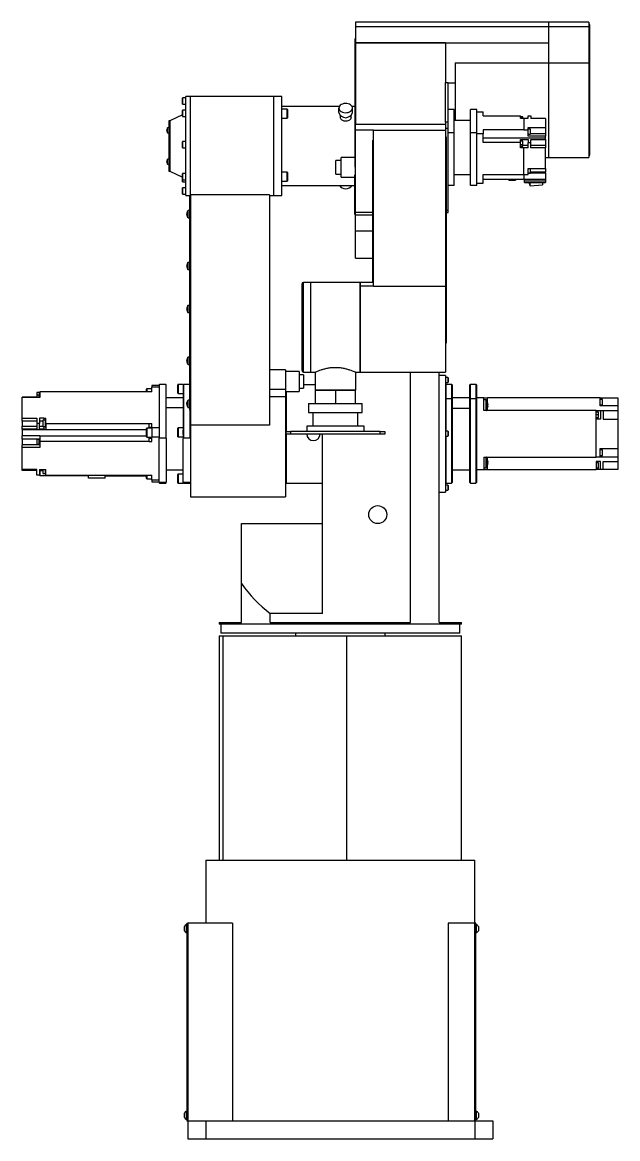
# Model space of a CAD drawing. Header units: millimetres. Extents: x 242 to 2881, y 167 to 2820.
# Drawn here: x 2218 to 2881, y 1577 to 2820 of the extents above; entities that cross this region are included whole.
import ezdxf

# ---------------------------------------------------------------- set-up
doc = ezdxf.new("R2010")
doc.units = ezdxf.units.MM

msp = doc.modelspace()

# ---------------------------------------------------------------- linework, layer by layer
at = {"color": 7, "linetype": 'Continuous', "lineweight": 25}
for p, q in [((2804.1, 2820.1), (2589.1, 2820.1)), ((2589.1, 2820.1), (2589.1, 2815.4)), ((2589.1, 2815.4), (2804.1, 2815.4)), ((2589.1, 2815.4), (2589.1, 2797.2)), ((2849.1, 2820.1), (2804.1, 2820.1)), ((2804.1, 2820.1), (2804.1, 2815.4)), ((2804.1, 2815.4), (2849.1, 2815.4)), ((2804.1, 2815.4), (2804.1, 2775)), ((2804.1, 2815.4), (2804.1, 2797.2)), ((2849.1, 2820.1), (2849.1, 2815.4)), ((2850.1, 2817.6), (2849.1, 2817.6)), ((2849.1, 2815.4), (2849.1, 2775)), ((2850.1, 2813.1), (2849.1, 2813.1)), ((2850.1, 2813.1), (2850.1, 2817.6)), ((2850.1, 2772.7), (2850.1, 2813.1)), ((2588.1, 2801.7), (2589.1, 2801.7)), ((2588.1, 2801.7), (2588.1, 2706.8)), ((2589.1, 2801.7), (2589.1, 2706.8)), ((2589.1, 2797.2), (2804.1, 2797.2)), ((2689.1, 2797.2), (2589.1, 2797.2)), ((2589.1, 2706.4), (2589.1, 2797.2)), ((2689.1, 2797.2), (2804.1, 2797.2)), ((2689.1, 2797.2), (2689.1, 2753.1)), ((2804.1, 2797.2), (2804.1, 2775)), ((2700.1, 2775), (2804.1, 2775)), ((2700.1, 2775), (2700.1, 2752.8)), ((2804.1, 2775), (2804.1, 2669.7)), ((2804.1, 2775), (2849.1, 2775)), ((2849.1, 2775), (2849.1, 2669.7)), ((2850.1, 2772.7), (2849.1, 2772.7)), ((2850.1, 2672.2), (2850.1, 2772.7)), ((2689.1, 2753.1), (2692.1, 2753.1)), ((2689.1, 2708.7), (2689.1, 2753.1)), ((2692.1, 2708.7), (2692.1, 2753.1)), ((2692.1, 2752.8), (2700.1, 2752.8)), ((2700.1, 2752.8), (2700.1, 2710.6)), ((2396.1, 2729.7), (2396.1, 2735.6)), ((2400.1, 2735.8), (2396.3, 2735.8)), ((2405.1, 2737.3), (2400.1, 2737.3)), ((2400.1, 2627.3), (2400.1, 2737.3)), ((2498.1, 2737.3), (2405.1, 2737.3)), ((2405.1, 2628.1), (2405.1, 2737.3)), ((2507.1, 2737.3), (2498.1, 2737.3)), ((2498.1, 2627.3), (2498.1, 2737.3)), ((2507.1, 2627.3), (2507.1, 2737.3)), ((2396.1, 2729), (2396.1, 2729.7)), ((2396.3, 2728.8), (2400.1, 2728.8)), ((2571, 2726.3), (2507.1, 2726.3)), ((2512.8, 2723.4), (2507.1, 2723.4)), ((2513.1, 2723.1), (2513.1, 2713.7)), ((2570.6, 2719.5), (2570.6, 2724.6)), ((2588.1, 2726.3), (2585.2, 2726.3)), ((2585.6, 2719.5), (2585.6, 2724.6)), ((2699.1, 2722.8), (2692.1, 2722.8)), ((2699.1, 2697), (2699.1, 2722.8)), ((2717.1, 2697), (2717.1, 2722.8)), ((2724.1, 2722.8), (2717.1, 2722.8)), ((2724.1, 2697), (2724.1, 2722.8)), ((2382.1, 2710.3), (2381.1, 2710.3)), ((2381.1, 2710.3), (2381.1, 2663.1)), ((2396.1, 2716.9), (2382.1, 2710.3)), ((2382.1, 2710.3), (2382.1, 2663.1)), ((2382.1, 2710.3), (2382.1, 2654.3)), ((2396.1, 2715.4), (2396.1, 2722)), ((2400.1, 2722.2), (2396.3, 2722.2)), ((2396.3, 2715.2), (2400.1, 2715.2)), ((2507.1, 2713.4), (2512.8, 2713.4)), ((2572.1, 2716.4), (2572.1, 2714.4)), ((2584.1, 2714.4), (2584.1, 2716.4)), ((2717.1, 2710.6), (2699.1, 2710.6)), ((2724.1, 2720.2), (2731.1, 2720.2)), ((2731.1, 2715.9), (2731.1, 2720.2)), ((2731.1, 2715.9), (2772.7, 2715.9)), ((2772.7, 2713.2), (2772.7, 2715.9)), ((2775.3, 2714.9), (2772.7, 2714.9)), ((2775.3, 2714.6), (2772.7, 2714.6)), ((2772.7, 2713.2), (2776.7, 2713.2)), ((2775.3, 2714.6), (2775.3, 2714.9)), ((2775.3, 2713.2), (2775.3, 2714.6)), ((2776.7, 2713.2), (2776.7, 2700.2)), ((2776.7, 2713.2), (2781.2, 2713.2)), ((2781.2, 2715.9), (2784.2, 2715.9)), ((2781.2, 2713.2), (2781.2, 2715.9)), ((2784.2, 2715.9), (2784.2, 2713.1)), ((2800.7, 2713.1), (2784.2, 2713.1)), ((2800.7, 2713.1), (2800.7, 2703)), ((2378.7, 2700.5), (2378.7, 2700.5)), ((2378.7, 2700.5), (2378.7, 2700.4)), ((2378.7, 2700.5), (2378.9, 2700.4)), ((2378.9, 2700.4), (2378.7, 2700.4)), ((2378.7, 2699.7), (2378.7, 2700)), ((2378.7, 2699.7), (2378.7, 2699.6)), ((2378.7, 2699.1), (2378.7, 2699.1)), ((2378.9, 2699.1), (2378.7, 2699.1)), ((2381.1, 2702.6), (2379.7, 2702.6)), ((2588.1, 2706.8), (2589.1, 2706.8)), ((2588.1, 2706.8), (2588.1, 2700.2)), ((2588.1, 2700.2), (2589.1, 2700.2)), ((2588.1, 2700.2), (2588.1, 2658.7)), ((2589.1, 2699.8), (2589.1, 2706.4)), ((2689.1, 2706.4), (2589.1, 2706.4)), ((2609.1, 2699.8), (2589.1, 2699.8)), ((2589.1, 2654.1), (2589.1, 2699.8)), ((2609.1, 2699.8), (2689.1, 2699.8)), ((2609.1, 2526.2), (2609.1, 2699.8)), ((2692.1, 2708.7), (2689.1, 2708.7)), ((2689.1, 2708.7), (2689.1, 2702.1)), ((2689.1, 2706.4), (2689.1, 2699.8)), ((2689.1, 2702.1), (2692.1, 2702.1)), ((2689.1, 2699.8), (2689.1, 2526.2)), ((2692.1, 2702.1), (2692.1, 2708.7)), ((2692.1, 2610.6), (2692.1, 2702.1)), ((2776.7, 2700.2), (2731.1, 2700.2)), ((2731.1, 2700.2), (2731.1, 2695.9)), ((2776.7, 2700.1), (2776.7, 2700.2)), ((2781.2, 2700.1), (2776.7, 2700.1)), ((2781.2, 2703), (2800.7, 2703)), ((2781.2, 2700.1), (2781.2, 2703)), ((2783.8, 2701), (2781.2, 2701)), ((2781.2, 2693.1), (2781.2, 2700.1)), ((2783.8, 2695.5), (2783.8, 2701)), ((2800.7, 2703), (2800.7, 2696.1)), ((2379.7, 2697), (2381.1, 2697)), ((2396.1, 2680.5), (2396.1, 2687.1)), ((2400.1, 2687.3), (2396.3, 2687.3)), ((2608.1, 2688.4), (2609.1, 2688.4)), ((2608.1, 2688.4), (2608.1, 2543.1)), ((2689.1, 2692.7), (2690.1, 2692.7)), ((2690.1, 2692.7), (2690.1, 2543.4)), ((2699.1, 2697), (2692.1, 2697)), ((2699.1, 2638.4), (2699.1, 2697)), ((2724.1, 2697), (2717.1, 2697)), ((2717.1, 2638.4), (2717.1, 2697)), ((2724.1, 2638.4), (2724.1, 2697)), ((2731.1, 2695.9), (2724.1, 2695.9)), ((2731.1, 2686.3), (2731.1, 2695.9)), ((2800.7, 2690.9), (2731.1, 2690.9)), ((2772.7, 2686.3), (2731.1, 2686.3)), ((2772.7, 2689.6), (2781.2, 2689.6)), ((2772.7, 2686.3), (2772.7, 2689.6)), ((2775.3, 2687.7), (2772.7, 2687.7)), ((2772.7, 2680.2), (2772.7, 2686.3)), ((2775.3, 2683.8), (2775.3, 2687.7)), ((2781.2, 2695.5), (2783.8, 2695.5)), ((2800.7, 2693.1), (2781.2, 2693.1)), ((2781.2, 2689.6), (2781.2, 2686.4)), ((2781.2, 2686.4), (2784.2, 2686.4)), ((2781.2, 2680.2), (2781.2, 2686.4)), ((2783.8, 2696.1), (2800.7, 2696.1)), ((2784.2, 2689.6), (2800.7, 2689.6)), ((2784.2, 2686.4), (2784.2, 2689.6)), ((2784.2, 2680.2), (2784.2, 2686.4)), ((2800.7, 2696.1), (2800.7, 2693.1)), ((2800.7, 2690.9), (2800.7, 2693.1)), ((2800.7, 2689.6), (2800.7, 2690.9)), ((2800.7, 2689.6), (2800.7, 2683)), ((2396.3, 2680.3), (2400.1, 2680.3)), ((2775.3, 2683.8), (2772.7, 2683.8)), ((2772.7, 2682.2), (2775.3, 2682.2)), ((2776.7, 2680.2), (2772.7, 2680.2)), ((2775.3, 2682.2), (2775.3, 2683.8)), ((2781.2, 2683), (2775.3, 2683)), ((2776.7, 2650.6), (2776.7, 2680.2)), ((2781.2, 2680.2), (2776.7, 2680.2)), ((2776.7, 2680.2), (2776.7, 2680.2)), ((2800.7, 2683), (2784.2, 2683)), ((2800.7, 2680.2), (2784.2, 2680.2)), ((2800.7, 2683), (2800.7, 2680.2)), ((2800.7, 2657.1), (2800.7, 2680.2)), ((2378.7, 2665.5), (2378.7, 2665.5)), ((2378.7, 2665.5), (2378.7, 2665.5)), ((2378.7, 2665.5), (2378.9, 2665.5)), ((2378.9, 2665.5), (2378.7, 2665.5)), ((2378.7, 2664.7), (2378.7, 2665)), ((2378.7, 2664.7), (2378.7, 2664.7)), ((2378.7, 2664.2), (2378.7, 2664.2)), ((2378.9, 2664.2), (2378.7, 2664.2)), ((2381.1, 2667.6), (2379.7, 2667.6)), ((2379.7, 2662), (2381.1, 2662)), ((2381.1, 2663.1), (2381.1, 2654.3)), ((2382.1, 2663.1), (2381.1, 2663.1)), ((2382.1, 2663.1), (2382.1, 2654.3)), ((2573.1, 2666), (2567.1, 2666)), ((2567.1, 2651), (2567.1, 2666)), ((2588.1, 2669.5), (2573.1, 2669.5)), ((2573.1, 2647.5), (2573.1, 2669.5)), ((2800.7, 2669.7), (2804.1, 2669.7)), ((2804.1, 2669.7), (2849.1, 2669.7)), ((2849.1, 2672.2), (2850.1, 2672.2)), ((2381.1, 2654.3), (2382.1, 2654.3)), ((2382.1, 2654.3), (2396.1, 2647.7)), ((2396.1, 2651.1), (2396.1, 2651.4)), ((2396.1, 2644.8), (2396.1, 2651.1)), ((2400.1, 2651.6), (2396.3, 2651.6)), ((2512.8, 2653.1), (2507.1, 2653.1)), ((2513.1, 2652.8), (2513.1, 2643.4)), ((2567.1, 2651), (2573.1, 2651)), ((2588.1, 2608.7), (2588.1, 2650.3)), ((2589.1, 2608.3), (2589.1, 2654.1)), ((2699.1, 2650.6), (2717.1, 2650.6)), ((2731.1, 2650.6), (2776.7, 2650.6)), ((2731.1, 2641), (2731.1, 2650.6)), ((2776.7, 2650.7), (2781.2, 2650.7)), ((2776.7, 2650.6), (2776.7, 2645.1)), ((2781.2, 2657.1), (2800.7, 2657.1)), ((2781.2, 2650.7), (2781.2, 2657.1)), ((2781.2, 2652.2), (2783.8, 2652.2)), ((2800.7, 2651.9), (2781.2, 2651.9)), ((2783.8, 2652.2), (2783.8, 2657.1)), ((2800.7, 2653.2), (2783.8, 2653.2)), ((2800.7, 2657.1), (2800.7, 2653.2)), ((2800.7, 2651.9), (2800.7, 2653.2)), ((2800.7, 2651.9), (2800.7, 2645.1)), ((2396.1, 2642.6), (2396.1, 2644.8)), ((2396.3, 2644.6), (2400.1, 2644.6)), ((2396.3, 2642.4), (2400.1, 2642.4)), ((2400.1, 2635.8), (2396.3, 2635.8)), ((2507.1, 2643.1), (2512.8, 2643.1)), ((2507.1, 2638.3), (2588.1, 2638.3)), ((2573.1, 2647.5), (2588.1, 2647.5)), ((2699.1, 2638.4), (2692.1, 2638.4)), ((2724.1, 2638.4), (2717.1, 2638.4)), ((2724.1, 2641), (2731.1, 2641)), ((2731.1, 2645.3), (2776.7, 2645.3)), ((2759.7, 2644.4), (2759.7, 2645.3)), ((2759.7, 2644.4), (2767.1, 2644.4)), ((2767.1, 2645.3), (2767.1, 2644.4)), ((2777.2, 2645.1), (2776.7, 2645.1)), ((2777.2, 2643.6), (2777.2, 2645.1)), ((2800.7, 2645.1), (2777.2, 2645.1)), ((2777.2, 2641.8), (2777.2, 2643.6)), ((2777.2, 2643.6), (2800.7, 2643.6)), ((2777.2, 2641.8), (2800.7, 2641.8)), ((2782, 2641.8), (2783.5, 2638)), ((2783.5, 2638), (2783.5, 2641.8)), ((2783.5, 2638), (2797.3, 2638.9)), ((2797.3, 2641.8), (2797.3, 2638.9)), ((2800.7, 2645.1), (2800.7, 2643.6)), ((2800.7, 2643.6), (2800.7, 2641.8)), ((2396.1, 2635.4), (2396.1, 2635.6)), ((2396.1, 2629), (2396.1, 2635.4)), ((2396.3, 2628.8), (2400.1, 2628.8)), ((2400.1, 2627.3), (2405.1, 2627.3)), ((2404.1, 2627.3), (2404.1, 2606.6)), ((2493.1, 2628.1), (2405.1, 2628.1)), ((2405.1, 2628.1), (2405.1, 2371.3)), ((2493.1, 2628.1), (2493.1, 2371.3)), ((2493.1, 2627.3), (2498.1, 2627.3)), ((2498.1, 2627.3), (2507.1, 2627.3)), ((2401.1, 2607.4), (2401.1, 2607.4)), ((2401.1, 2607.4), (2401.1, 2607.4)), ((2401.1, 2606.2), (2401.1, 2606.7)), ((2401.1, 2606.2), (2401.1, 2606.1)), ((2401.1, 2605.4), (2401.1, 2605.4)), ((2404.1, 2610.4), (2402.6, 2610.4)), ((2402.6, 2602.4), (2404.1, 2602.4)), ((2404.1, 2606.6), (2405.1, 2606.6)), ((2404.1, 2606.6), (2404.1, 2388.1)), ((2589.1, 2608.7), (2588.1, 2608.7)), ((2588.1, 2606.2), (2588.1, 2608.7)), ((2589.1, 2606.2), (2588.1, 2606.2)), ((2608.1, 2608.3), (2589.1, 2608.3)), ((2589.1, 2605.8), (2589.1, 2608.3)), ((2589.1, 2605.8), (2608.1, 2605.8)), ((2589.1, 2587.5), (2589.1, 2605.8)), ((2692.1, 2610.6), (2690.1, 2610.6)), ((2690.1, 2608.1), (2692.1, 2608.1)), ((2692.1, 2608.1), (2692.1, 2610.6)), ((2589.1, 2557.6), (2589.1, 2587.5)), ((2401.1, 2549.7), (2401.1, 2549.7)), ((2401.1, 2549.7), (2401.1, 2549.7)), ((2401.1, 2548.5), (2401.1, 2549)), ((2404.1, 2552.7), (2402.6, 2552.7)), ((2589.1, 2557.6), (2608.1, 2557.6)), ((2401.1, 2548.5), (2401.1, 2548.5)), ((2401.1, 2547.7), (2401.1, 2547.8)), ((2402.6, 2544.7), (2404.1, 2544.7)), ((2608.1, 2543.1), (2609.1, 2543.1)), ((2608.1, 2543.1), (2608.1, 2530.5)), ((2689.1, 2543.4), (2690.1, 2543.4)), ((2690.1, 2543.4), (2690.1, 2462.9)), ((2529.1, 2528.5), (2529.1, 2432.5)), ((2539.1, 2530.5), (2531.1, 2530.5)), ((2594.1, 2530.5), (2539.1, 2530.5)), ((2539.1, 2430.5), (2539.1, 2530.5)), ((2609.1, 2530.5), (2594.1, 2530.5)), ((2594.1, 2530.5), (2594.1, 2430.5)), ((2594.1, 2526.2), (2594.1, 2530.5)), ((2594.1, 2430.5), (2594.1, 2526.2)), ((2609.1, 2526.2), (2594.1, 2526.2)), ((2609.1, 2526.2), (2689.1, 2526.2)), ((2689.1, 2526.2), (2689.1, 2430.5)), ((2401.1, 2501.8), (2401.1, 2501.8)), ((2401.1, 2501.8), (2401.1, 2501.7)), ((2401.1, 2500.6), (2401.1, 2501.1)), ((2401.1, 2500.6), (2401.1, 2500.5)), ((2401.1, 2499.8), (2401.1, 2499.8)), ((2404.1, 2504.8), (2402.6, 2504.8)), ((2402.6, 2496.8), (2404.1, 2496.8)), ((2689.1, 2462.9), (2690.1, 2462.9)), ((2401.1, 2444.1), (2401.1, 2444.1)), ((2401.1, 2444.1), (2401.1, 2444.1)), ((2401.1, 2442.9), (2401.1, 2443.4)), ((2401.1, 2442.9), (2401.1, 2442.8)), ((2401.1, 2442.1), (2401.1, 2442.1)), ((2404.1, 2447.1), (2402.6, 2447.1)), ((2402.6, 2439.1), (2404.1, 2439.1)), ((2511.1, 2433.1), (2493.1, 2433.1)), ((2511.1, 2433.1), (2511.1, 2411.2)), ((2526.1, 2431.1), (2511.1, 2431.1)), ((2526.1, 2431.1), (2526.1, 2409.1)), ((2531.1, 2427.6), (2526.1, 2427.6)), ((2531.1, 2430.5), (2539.1, 2430.5)), ((2531.1, 2427.6), (2531.1, 2412.6)), ((2539.1, 2430.5), (2544.1, 2430.5)), ((2544.1, 2430.5), (2544.1, 2410.5)), ((2589.1, 2430.5), (2594.1, 2430.5)), ((2589.1, 2430.5), (2589.1, 2410.5)), ((2594.1, 2430.5), (2689.1, 2430.5)), ((2650.4, 2151.8), (2650.4, 2430.5)), ((2682.1, 2151.8), (2682.1, 2430.5)), ((2689.1, 2426.8), (2682.1, 2426.8)), ((2689.1, 2426.8), (2689.1, 2296.8)), ((2691.8, 2424.6), (2689.1, 2424.6)), ((2692.1, 2424.3), (2691.8, 2424.6)), ((2691.8, 2424.6), (2691.8, 2419.1)), ((2370.1, 2415.5), (2362.1, 2415.5)), ((2362.1, 2415.5), (2362.1, 2413.6)), ((2362.1, 2408.5), (2362.1, 2413.6)), ((2370.1, 2413.6), (2362.1, 2413.6)), ((2370.6, 2416.8), (2370.1, 2416.3)), ((2370.1, 2416.3), (2370.1, 2356.7)), ((2377.6, 2416.8), (2370.6, 2416.8)), ((2370.6, 2357.3), (2370.6, 2416.8)), ((2378.1, 2416.3), (2377.6, 2416.8)), ((2377.6, 2416.8), (2377.6, 2357.3)), ((2378.1, 2356.7), (2378.1, 2416.3)), ((2391.1, 2408.6), (2391.1, 2416.5)), ((2397.1, 2416.8), (2391.4, 2416.8)), ((2397.6, 2416.8), (2397.1, 2416.3)), ((2397.1, 2416.3), (2397.1, 2416.8)), ((2397.1, 2416.3), (2397.1, 2365.8)), ((2404.1, 2416.8), (2397.6, 2416.8)), ((2397.6, 2357.3), (2397.6, 2416.8)), ((2526.1, 2412.6), (2531.1, 2412.6)), ((2531.1, 2416.8), (2544.1, 2416.8)), ((2689.1, 2419.1), (2691.8, 2419.1)), ((2690.1, 2416.8), (2689.1, 2415.8)), ((2696.1, 2416.8), (2690.1, 2416.8)), ((2690.1, 2400.7), (2690.1, 2416.8)), ((2691.8, 2419.1), (2692.1, 2419.4)), ((2692.1, 2424.3), (2692.1, 2419.4)), ((2697.1, 2415.8), (2696.1, 2416.8)), ((2696.1, 2416.8), (2696.1, 2400.7)), ((2697.1, 2307.8), (2697.1, 2415.8)), ((2717.1, 2416.8), (2716.1, 2415.8)), ((2716.1, 2415.8), (2716.1, 2307.8)), ((2723.1, 2416.8), (2717.1, 2416.8)), ((2717.1, 2400.7), (2717.1, 2416.8)), ((2724.1, 2415.8), (2723.1, 2416.8)), ((2723.1, 2416.8), (2723.1, 2400.7)), ((2724.1, 2401.8), (2724.1, 2415.8)), ((2233.8, 2402.6), (2217.8, 2402.6)), ((2217.8, 2402.6), (2217.8, 2402.5)), ((2234.1, 2402.5), (2217.8, 2402.5)), ((2217.8, 2402.4), (2217.8, 2402.5)), ((2237.3, 2402.4), (2217.8, 2402.4)), ((2217.8, 2379.2), (2217.8, 2402.4)), ((2233.8, 2407.9), (2233.8, 2402.6)), ((2236.8, 2407.9), (2233.8, 2407.9)), ((2236.1, 2405), (2234.1, 2405)), ((2234.1, 2405), (2234.1, 2402.4)), ((2236.8, 2405.2), (2236.1, 2405.2)), ((2236.1, 2405.2), (2236.1, 2402.4)), ((2236.8, 2405.2), (2236.8, 2407.9)), ((2237.3, 2405.2), (2236.8, 2405.2)), ((2236.8, 2405.2), (2236.8, 2402.4)), ((2237.3, 2408.5), (2237.3, 2402.4)), ((2359.1, 2408.5), (2237.3, 2408.5)), ((2356.1, 2408.5), (2356.1, 2411.5)), ((2362.1, 2411.8), (2356.4, 2411.8)), ((2359.1, 2408.5), (2359.1, 2408.5)), ((2362.1, 2408.5), (2359.1, 2408.5)), ((2397.1, 2401.8), (2378.1, 2401.8)), ((2391.1, 2407.1), (2391.1, 2408.6)), ((2391.4, 2406.8), (2397.1, 2406.8)), ((2511.1, 2411.2), (2493.1, 2411.2)), ((2511.1, 2403), (2493.1, 2403)), ((2511.1, 2411.2), (2511.1, 2403)), ((2511.1, 2409.1), (2526.1, 2409.1)), ((2511.1, 2403), (2511.1, 2291.8)), ((2512.1, 2364.5), (2512.1, 2409.1)), ((2544.1, 2410.5), (2544.1, 2395.5)), ((2544.1, 2410.5), (2566.6, 2410.5)), ((2589.1, 2410.5), (2544.1, 2410.5)), ((2566.6, 2410.5), (2566.6, 2395.5)), ((2566.6, 2410.5), (2589.1, 2410.5)), ((2589.1, 2395.5), (2589.1, 2410.5)), ((2690.1, 2364.6), (2690.1, 2400.7)), ((2696.1, 2400.7), (2690.1, 2400.7)), ((2696.1, 2400.7), (2696.1, 2306.8)), ((2716.1, 2401.8), (2697.1, 2401.8)), ((2717.1, 2306.8), (2717.1, 2400.7)), ((2723.1, 2400.7), (2717.1, 2400.7)), ((2723.1, 2400.7), (2723.1, 2306.8)), ((2724.1, 2398.1), (2724.1, 2401.8)), ((2732.1, 2401.8), (2724.1, 2401.8)), ((2732.1, 2387.8), (2732.1, 2401.8)), ((2732.1, 2401.8), (2736.1, 2401.8)), ((2734.3, 2399.6), (2732.1, 2399.6)), ((2857.1, 2401.8), (2736.1, 2401.8)), ((2736.1, 2397), (2736.1, 2401.8)), ((2857.1, 2401.8), (2857.1, 2401.8)), ((2861.6, 2401.8), (2857.1, 2401.8)), ((2861.6, 2392.8), (2861.6, 2401.8)), ((2861.6, 2401.8), (2881.1, 2401.8)), ((2864.2, 2400.1), (2861.6, 2400.1)), ((2864.2, 2394.1), (2864.2, 2400.1)), ((2881.1, 2401.8), (2881.1, 2392.8)), ((2397.1, 2390.9), (2378.1, 2390.9)), ((2401.1, 2396.1), (2401.1, 2396.2)), ((2401.1, 2396.1), (2401.1, 2396.1)), ((2401.1, 2394.9), (2401.1, 2395.4)), ((2401.1, 2394.9), (2401.1, 2394.9)), ((2401.1, 2394.1), (2401.1, 2394.2)), ((2404.1, 2399.2), (2402.6, 2399.2)), ((2402.6, 2391.2), (2404.1, 2391.2)), ((2404.1, 2388.1), (2405.1, 2388.1)), ((2404.6, 2388.1), (2404.6, 2357.3)), ((2512.1, 2395.8), (2511.1, 2395.8)), ((2536.6, 2395.5), (2536.6, 2385.5)), ((2536.6, 2395.5), (2596.6, 2395.5)), ((2596.6, 2385.5), (2596.6, 2395.5)), ((2716.1, 2390.1), (2697.1, 2390.1)), ((2724.1, 2325.5), (2724.1, 2398.1)), ((2736.1, 2387.8), (2732.1, 2387.8)), ((2736.1, 2387.8), (2736.1, 2390.2)), ((2857.1, 2387.8), (2736.1, 2387.8)), ((2736.2, 2396.7), (2736.2, 2396.7)), ((2736.7, 2394.2), (2736.2, 2394.2)), ((2736.2, 2393.1), (2736.7, 2393.1)), ((2736.2, 2390.6), (2736.2, 2390.6)), ((2857.1, 2335.9), (2857.1, 2387.8)), ((2857.1, 2387.8), (2862.1, 2387.8)), ((2861.6, 2394.1), (2864.2, 2394.1)), ((2881.1, 2392.8), (2861.6, 2392.8)), ((2862.1, 2387.8), (2862.1, 2378.2)), ((2862.1, 2387.8), (2865.1, 2387.8)), ((2865.1, 2387.8), (2865.1, 2378.2)), ((2865.1, 2387.8), (2881.1, 2387.8)), ((2881.1, 2392.8), (2881.1, 2387.8)), ((2881.1, 2387.8), (2881.1, 2378.2)), ((2217.8, 2379.2), (2233.8, 2379.2)), ((2217.8, 2376), (2217.8, 2379.2)), ((2233.8, 2376), (2217.8, 2376)), ((2217.8, 2376), (2217.8, 2370.3)), ((2233.8, 2379.2), (2233.8, 2373.4)), ((2241.8, 2379.2), (2236.8, 2379.2)), ((2236.8, 2379.2), (2236.8, 2373.4)), ((2243.1, 2377), (2240.5, 2377)), ((2240.5, 2377), (2240.5, 2370)), ((2241.8, 2379.2), (2244.1, 2379.2)), ((2241.8, 2379.2), (2241.8, 2379.2)), ((2241.8, 2379.2), (2241.8, 2377)), ((2244.1, 2377.3), (2243.1, 2377.3)), ((2243.1, 2377.3), (2243.1, 2369.7)), ((2244.1, 2376.9), (2244.1, 2379.2)), ((2244.1, 2375.2), (2244.1, 2376.9)), ((2244.1, 2373.4), (2244.1, 2375.2)), ((2536.6, 2385.5), (2596.6, 2385.5)), ((2541.6, 2385.5), (2541.6, 2370.5)), ((2591.6, 2370.5), (2591.6, 2385.5)), ((2859.7, 2385.8), (2857.1, 2385.8)), ((2859.7, 2382.8), (2857.1, 2382.8)), ((2857.1, 2379.8), (2859.7, 2379.8)), ((2862.1, 2378.2), (2857.1, 2378.2)), ((2859.7, 2382.8), (2859.7, 2385.8)), ((2859.7, 2379.8), (2859.7, 2382.8)), ((2865.1, 2378.2), (2881.1, 2378.2)), ((2881.1, 2378.2), (2881.1, 2345.5)), ((2217.8, 2370.3), (2233.8, 2370.3)), ((2217.8, 2366.8), (2217.8, 2370.3)), ((2233.8, 2366.8), (2217.8, 2366.8)), ((2217.8, 2366.8), (2217.8, 2366.7)), ((2217.8, 2366.7), (2217.8, 2359.7)), ((2236.8, 2373.4), (2233.8, 2373.4)), ((2233.8, 2373.4), (2233.8, 2366.8)), ((2236.8, 2366.8), (2236.8, 2373.4)), ((2241.8, 2366.8), (2236.8, 2366.8)), ((2240.5, 2370), (2243.1, 2370)), ((2241.8, 2370), (2241.8, 2366.8)), ((2241.8, 2366.8), (2241.8, 2366.8)), ((2241.8, 2366.8), (2244.1, 2366.8)), ((2243.1, 2369.7), (2244.1, 2369.7)), ((2244.1, 2373.4), (2359.1, 2373.4)), ((2244.1, 2373.4), (2244.1, 2366.8)), ((2356.1, 2360), (2356.1, 2367.9)), ((2362.1, 2368.2), (2356.4, 2368.2)), ((2359.1, 2373.4), (2362.1, 2373.4)), ((2359.1, 2373.4), (2359.1, 2373.4)), ((2359.1, 2368.2), (2359.1, 2373.4)), ((2359.1, 2369.3), (2362.1, 2369.3)), ((2362.1, 2368.3), (2362.1, 2373.4)), ((2370.1, 2368.3), (2362.1, 2368.3)), ((2362.1, 2368.3), (2362.1, 2358.4)), ((2391.1, 2360.1), (2391.1, 2368)), ((2397.1, 2368.3), (2391.4, 2368.3)), ((2397.1, 2361.2), (2397.1, 2365.8)), ((2493.1, 2371.3), (2405.1, 2371.3)), ((2405.1, 2371.3), (2405.1, 2291.8)), ((2511.6, 2361.5), (2511.6, 2364.5)), ((2511.6, 2364.5), (2516.6, 2364.5)), ((2516.6, 2364.5), (2516.6, 2361.5)), ((2616.6, 2364.5), (2516.6, 2364.5)), ((2534.6, 2370.5), (2534.6, 2364.5)), ((2598.6, 2370.5), (2534.6, 2370.5)), ((2598.6, 2364.5), (2598.6, 2370.5)), ((2616.6, 2361.5), (2616.6, 2364.5)), ((2616.6, 2364.5), (2621.6, 2364.5)), ((2621.6, 2364.5), (2621.6, 2361.5)), ((2691.8, 2364.6), (2689.1, 2364.6)), ((2692.1, 2364.3), (2691.8, 2364.6)), ((2691.8, 2364.6), (2691.8, 2359.1)), ((2692.1, 2364.3), (2692.1, 2359.4)), ((2237.3, 2359.7), (2217.8, 2359.7)), ((2217.8, 2355.9), (2217.8, 2359.7)), ((2237.3, 2355.9), (2217.8, 2355.9)), ((2217.8, 2355.9), (2217.8, 2349.6)), ((2236.1, 2355.6), (2234.1, 2355.6)), ((2234.1, 2355.6), (2234.1, 2350.1)), ((2234.1, 2350.1), (2236.1, 2350.1)), ((2236.8, 2355.8), (2236.1, 2355.8)), ((2236.1, 2355.8), (2236.1, 2349.9)), ((2236.1, 2349.9), (2236.8, 2349.9)), ((2237.3, 2355.9), (2236.8, 2355.9)), ((2236.8, 2355.9), (2236.8, 2350.8)), ((2236.8, 2350.8), (2236.8, 2349.9)), ((2237.3, 2350.8), (2236.8, 2350.8)), ((2236.8, 2349.9), (2237.3, 2349.9)), ((2237.3, 2359.7), (2237.3, 2359.4)), ((2237.3, 2359.4), (2237.3, 2353.1)), ((2237.3, 2353.1), (2237.3, 2346.6)), ((2359.1, 2353.1), (2237.3, 2353.1)), ((2356.1, 2358.5), (2356.1, 2360)), ((2356.4, 2358.2), (2362.1, 2358.2)), ((2359.1, 2353.1), (2359.1, 2358.2)), ((2359.1, 2356.9), (2362.1, 2356.9)), ((2359.1, 2353.1), (2362.1, 2353.1)), ((2359.1, 2353.1), (2359.1, 2353.1)), ((2362.1, 2358.4), (2370.1, 2358.4)), ((2362.1, 2353.1), (2362.1, 2358.4)), ((2370.1, 2308), (2370.1, 2356.7)), ((2370.6, 2357.3), (2377.6, 2357.3)), ((2378.1, 2356.7), (2378.1, 2308)), ((2391.1, 2358.6), (2391.1, 2360.1)), ((2391.4, 2358.3), (2397.1, 2358.3)), ((2397.1, 2361.2), (2397.1, 2356.7)), ((2397.1, 2308), (2397.1, 2356.7)), ((2397.6, 2357.3), (2404.6, 2357.3)), ((2516.6, 2361.5), (2511.6, 2361.5)), ((2512.1, 2306.8), (2512.1, 2361.5)), ((2616.6, 2361.5), (2516.6, 2361.5)), ((2552.1, 2161.8), (2552.1, 2361.5)), ((2621.6, 2361.5), (2616.6, 2361.5)), ((2689.1, 2359.1), (2691.8, 2359.1)), ((2690.1, 2306.8), (2690.1, 2359.1)), ((2691.8, 2359.1), (2692.1, 2359.4)), ((2237.3, 2349.6), (2217.8, 2349.6)), ((2217.8, 2346.6), (2217.8, 2349.6)), ((2237.3, 2346.6), (2217.8, 2346.6)), ((2217.8, 2321.9), (2217.8, 2346.6)), ((2861.6, 2345.5), (2881.1, 2345.5)), ((2861.6, 2335.9), (2861.6, 2345.5)), ((2864.2, 2343.8), (2861.6, 2343.8)), ((2861.6, 2337.8), (2864.2, 2337.8)), ((2864.2, 2337.8), (2864.2, 2343.8)), ((2881.1, 2345.5), (2881.1, 2335.9)), ((2511.1, 2327.8), (2512.1, 2327.8)), ((2724.1, 2321.8), (2724.1, 2325.5)), ((2732.1, 2335.9), (2732.1, 2321.8)), ((2732.1, 2335.9), (2736.1, 2335.9)), ((2736.1, 2335.9), (2857.1, 2335.9)), ((2736.1, 2333.4), (2736.1, 2335.9)), ((2736.1, 2321.8), (2736.1, 2326.6)), ((2736.2, 2333), (2736.2, 2333.1)), ((2736.7, 2330.6), (2736.2, 2330.5)), ((2736.2, 2329.5), (2736.7, 2329.4)), ((2736.2, 2326.9), (2736.2, 2326.9)), ((2861.6, 2335.9), (2857.1, 2335.9)), ((2862.1, 2330.9), (2857.1, 2330.9)), ((2857.1, 2330.9), (2857.1, 2321.8)), ((2859.7, 2329.5), (2857.1, 2329.5)), ((2859.7, 2323.5), (2859.7, 2329.5)), ((2881.1, 2335.9), (2861.6, 2335.9)), ((2862.1, 2321.9), (2862.1, 2330.9)), ((2865.1, 2330.9), (2881.1, 2330.9)), ((2865.1, 2321.9), (2865.1, 2330.9)), ((2881.1, 2335.9), (2881.1, 2330.9)), ((2881.1, 2330.9), (2881.1, 2321.9)), ((2233.8, 2321.9), (2217.8, 2321.9)), ((2217.8, 2321), (2217.8, 2321.9)), ((2233.8, 2321), (2217.8, 2321)), ((2233.8, 2315.7), (2233.8, 2321.9)), ((2236.8, 2315.7), (2233.8, 2315.7)), ((2236.8, 2321.9), (2241.8, 2321.9)), ((2236.8, 2321.9), (2236.8, 2315.7)), ((2236.8, 2321), (2240.5, 2321)), ((2237.3, 2319.3), (2236.8, 2319.3)), ((2236.8, 2318.4), (2237.3, 2318.4)), ((2237.3, 2321), (2237.3, 2320.9)), ((2237.3, 2320.9), (2237.3, 2315.1)), ((2291.5, 2315.1), (2237.3, 2315.1)), ((2240.5, 2321.9), (2240.5, 2317.5)), ((2240.5, 2317.5), (2243.1, 2317.5)), ((2241.8, 2321.9), (2244.1, 2321.9)), ((2241.8, 2321.9), (2241.8, 2321.9)), ((2243.1, 2321.9), (2243.1, 2318.4)), ((2243.1, 2318.4), (2244.1, 2318.4)), ((2243.1, 2318.4), (2243.1, 2317.2)), ((2243.1, 2317.2), (2244.1, 2317.2)), ((2244.1, 2319.5), (2244.1, 2321.9)), ((2244.1, 2318.4), (2244.1, 2319.5)), ((2244.1, 2317.7), (2244.1, 2318.4)), ((2244.1, 2315.7), (2244.1, 2317.7)), ((2244.1, 2315.7), (2359.1, 2315.7)), ((2291.5, 2312.4), (2291.5, 2315.7)), ((2310, 2312.4), (2310, 2315.7)), ((2310, 2315.1), (2356.1, 2315.1)), ((2356.1, 2313.6), (2356.1, 2315.7)), ((2356.1, 2312.1), (2356.1, 2313.6)), ((2359.1, 2315.7), (2362.1, 2315.7)), ((2359.1, 2315.7), (2359.1, 2315.7)), ((2362.1, 2310.4), (2362.1, 2315.7)), ((2378.1, 2321.8), (2397.1, 2321.8)), ((2391.1, 2308.6), (2391.1, 2316.5)), ((2397.1, 2316.8), (2391.4, 2316.8)), ((2697.1, 2321.8), (2716.1, 2321.8)), ((2724.1, 2307.8), (2724.1, 2321.8)), ((2732.1, 2321.8), (2724.1, 2321.8)), ((2732.1, 2324), (2734.3, 2324)), ((2736.1, 2321.8), (2732.1, 2321.8)), ((2857.1, 2321.8), (2736.1, 2321.8)), ((2859.7, 2323.5), (2857.1, 2323.5)), ((2862.1, 2321.9), (2857.1, 2321.9)), ((2865.1, 2321.9), (2862.1, 2321.9)), ((2881.1, 2321.9), (2865.1, 2321.9)), ((2310, 2312.4), (2291.5, 2312.4)), ((2356.4, 2311.8), (2362.1, 2311.8)), ((2362.1, 2310.4), (2370.1, 2310.4)), ((2362.1, 2310.4), (2362.1, 2308.2)), ((2362.1, 2308.2), (2370.1, 2308.2)), ((2370.1, 2308), (2370.1, 2307.3)), ((2370.1, 2307.3), (2370.6, 2306.8)), ((2377.6, 2307.4), (2370.6, 2307.4)), ((2370.6, 2306.8), (2370.6, 2307.4)), ((2370.6, 2306.8), (2377.6, 2306.8)), ((2377.6, 2307.4), (2377.6, 2306.8)), ((2377.6, 2306.8), (2378.1, 2307.3)), ((2378.1, 2307.3), (2378.1, 2308)), ((2391.1, 2307.1), (2391.1, 2308.6)), ((2391.4, 2306.8), (2397.1, 2306.8)), ((2397.1, 2308), (2397.1, 2307.5)), ((2397.1, 2306.8), (2397.1, 2307.5)), ((2397.1, 2307.3), (2397.6, 2306.8)), ((2404.6, 2307.4), (2397.6, 2307.4)), ((2397.6, 2306.8), (2397.6, 2307.4)), ((2397.6, 2306.8), (2404.6, 2306.8)), ((2404.6, 2307.4), (2404.6, 2306.8)), ((2404.6, 2306.8), (2405.1, 2307.3)), ((2512.1, 2306.8), (2552.1, 2306.8)), ((2689.1, 2307.8), (2690.1, 2306.8)), ((2691.8, 2304.6), (2689.1, 2304.6)), ((2690.1, 2306.8), (2696.1, 2306.8)), ((2692.1, 2304.3), (2691.8, 2304.6)), ((2691.8, 2304.6), (2691.8, 2299.1)), ((2692.1, 2304.3), (2692.1, 2299.4)), ((2696.1, 2306.8), (2697.1, 2307.8)), ((2716.1, 2307.8), (2717.1, 2306.8)), ((2717.1, 2306.8), (2723.1, 2306.8)), ((2723.1, 2306.8), (2724.1, 2307.8)), ((2405.1, 2291.8), (2511.1, 2291.8)), ((2682.1, 2296.8), (2689.1, 2296.8)), ((2689.1, 2299.1), (2691.8, 2299.1)), ((2691.8, 2299.1), (2692.1, 2299.4)), ((2462.1, 2195.2), (2462.1, 2261.8)), ((2462.1, 2261.8), (2552.1, 2261.8)), ((2462.1, 2151.8), (2462.1, 2195.2)), ((2437.1, 2151.8), (2437.1, 2149.8)), ((2437.1, 2151.8), (2462.1, 2151.8)), ((2493.8, 2151.8), (2493.8, 2161.8)), ((2552.1, 2161.8), (2493.8, 2161.8)), ((2493.8, 2151.8), (2572.1, 2151.8)), ((2572.1, 2151.8), (2650.4, 2151.8)), ((2572.1, 2149.8), (2572.1, 2151.8)), ((2682.1, 2151.8), (2707.1, 2151.8)), ((2707.1, 2149.8), (2707.1, 2151.8)), ((2572.1, 2149.8), (2437.1, 2149.8)), ((2439.1, 2149.8), (2439.1, 2139.8)), ((2705.1, 2139.8), (2439.1, 2139.8)), ((2522.1, 2139.8), (2522.1, 2136.8)), ((2707.1, 2149.8), (2572.1, 2149.8)), ((2622.1, 2136.8), (2622.1, 2139.8)), ((2705.1, 2139.8), (2705.1, 2149.8)), ((2437.1, 2137), (2437.1, 1887)), ((2437.1, 2137), (2441.4, 2137)), ((2437.1, 2136.8), (2437.1, 1886.8)), ((2437.1, 2136.8), (2579.3, 2136.8)), ((2441.4, 1887), (2441.4, 2137)), ((2441.4, 2137), (2443.4, 2137)), ((2441.4, 1886.8), (2441.4, 2136.8)), ((2441.4, 2136.8), (2707.1, 2136.8)), ((2443.4, 2136.8), (2443.4, 2137)), ((2443.4, 2137), (2522.1, 2137)), ((2579.3, 1886.8), (2579.3, 2136.8)), ((2579.3, 2136.8), (2707.1, 2136.8)), ((2622.1, 2137), (2700.8, 2137)), ((2700.8, 2136.8), (2700.8, 2137)), ((2700.8, 2137), (2702.8, 2137)), ((2702.8, 2136.8), (2702.8, 2137)), ((2707.1, 1886.8), (2707.1, 2136.8)), ((2707.1, 1886.8), (2707.1, 2136.8)), ((2422.1, 1886.8), (2422.1, 1816.8)), ((2422.1, 1886.8), (2722.1, 1886.8)), ((2437.1, 1887), (2441.4, 1887)), ((2722.1, 1816.8), (2722.1, 1886.8)), ((2401.1, 1815.6), (2400.7, 1815.6)), ((2400.7, 1806.1), (2400.7, 1815.6)), ((2401.1, 1816.8), (2402.1, 1816.8)), ((2401.1, 1816.8), (2401.1, 1596.8)), ((2402.1, 1816.8), (2402.1, 1596.8)), ((2452.1, 1816.8), (2402.1, 1816.8)), ((2452.1, 1816.8), (2452.1, 1596.8)), ((2692.1, 1816.8), (2692.1, 1596.8)), ((2722.1, 1816.8), (2692.1, 1816.8)), ((2722.1, 1596.8), (2722.1, 1816.8)), ((2723.1, 1816.8), (2722.1, 1816.8)), ((2723.1, 1596.8), (2723.1, 1816.8)), ((2723.5, 1815.6), (2723.1, 1815.6)), ((2723.5, 1815.6), (2723.5, 1815.2)), ((2723.5, 1815.2), (2723.5, 1806.1)), ((2398.4, 1808.4), (2398.4, 1813.2)), ((2400.7, 1806.1), (2401.1, 1806.1)), ((2723.1, 1806.1), (2723.5, 1806.1)), ((2725.9, 1813.2), (2725.9, 1808.4)), ((2398.4, 1602.8), (2398.4, 1605.2)), ((2401.1, 1607.6), (2400.7, 1607.6)), ((2400.7, 1602.8), (2400.7, 1607.6)), ((2723.5, 1607.6), (2723.1, 1607.6)), ((2723.5, 1607.6), (2723.5, 1598.1)), ((2725.9, 1605.2), (2725.9, 1600.4)), ((2398.4, 1600.4), (2398.4, 1602.8)), ((2400.7, 1598.1), (2400.7, 1602.8)), ((2400.7, 1598.1), (2401.1, 1598.1)), ((2401.1, 1596.8), (2402.1, 1596.8)), ((2402.1, 1596.8), (2402.1, 1576.8)), ((2402.1, 1596.8), (2422.1, 1596.8)), ((2422.1, 1596.8), (2422.1, 1576.8)), ((2422.1, 1596.8), (2722.1, 1596.8)), ((2722.1, 1596.8), (2722.1, 1576.8)), ((2722.1, 1596.8), (2742.1, 1596.8)), ((2723.1, 1598.1), (2723.5, 1598.1)), ((2742.1, 1596.8), (2742.1, 1576.8)), ((2402.1, 1576.8), (2422.1, 1576.8)), ((2422.1, 1576.8), (2722.1, 1576.8)), ((2722.1, 1576.8), (2742.1, 1576.8))]:
    msp.add_line(p, q, dxfattribs=at)
at = {"color": 8, "linetype": 'Continuous', "lineweight": 25}
for p, q in [((2396.3, 2735.8), (2396.3, 2729.5)), ((2396.3, 2729.5), (2396.3, 2728.8)), ((2512.8, 2713.4), (2512.8, 2723.4)), ((2396.3, 2722.2), (2396.3, 2715.2)), ((2379.5, 2698), (2379.5, 2702.5)), ((2379.5, 2697.1), (2379.5, 2698)), ((2379.7, 2697.9), (2379.7, 2702.6)), ((2379.7, 2697), (2379.7, 2697.9)), ((2396.3, 2687.3), (2396.3, 2680.3)), ((2379.5, 2663), (2379.5, 2667.5)), ((2379.5, 2662.2), (2379.5, 2663)), ((2379.7, 2662.9), (2379.7, 2667.6)), ((2379.7, 2662), (2379.7, 2662.9)), ((2396.3, 2651.6), (2396.3, 2651.3)), ((2396.3, 2651.3), (2396.3, 2644.6)), ((2512.8, 2643.1), (2512.8, 2653.1)), ((2396.3, 2644.6), (2396.3, 2642.4)), ((2396.3, 2635.8), (2396.3, 2635.6)), ((2396.3, 2635.6), (2396.3, 2628.8)), ((2402.3, 2603.8), (2402.3, 2610.2)), ((2402.3, 2602.5), (2402.3, 2603.8)), ((2402.6, 2603.7), (2402.6, 2610.4)), ((2402.6, 2602.4), (2402.6, 2603.7)), ((2608.1, 2587.5), (2589.1, 2587.5)), ((2402.3, 2546.1), (2402.3, 2552.6)), ((2402.6, 2546), (2402.6, 2552.7)), ((2402.3, 2544.9), (2402.3, 2546.1)), ((2402.6, 2544.7), (2402.6, 2546)), ((2531.1, 2430.5), (2531.1, 2530.5)), ((2402.3, 2498.1), (2402.3, 2504.6)), ((2402.6, 2498), (2402.6, 2504.8)), ((2402.3, 2496.9), (2402.3, 2498.1)), ((2402.6, 2496.8), (2402.6, 2498)), ((2402.3, 2440.5), (2402.3, 2447)), ((2402.3, 2439.3), (2402.3, 2440.5)), ((2402.6, 2440.4), (2402.6, 2447.1)), ((2402.6, 2439.1), (2402.6, 2440.4)), ((2391.4, 2416.8), (2391.4, 2408.4)), ((2217.8, 2402.5), (2234.1, 2402.5)), ((2356.4, 2411.8), (2356.4, 2408.5)), ((2391.4, 2408.4), (2391.4, 2406.8)), ((2734.3, 2399.6), (2734.3, 2387.8)), ((2402.3, 2392.5), (2402.3, 2399)), ((2402.3, 2391.3), (2402.3, 2392.5)), ((2402.6, 2392.4), (2402.6, 2399.2)), ((2402.6, 2391.2), (2402.6, 2392.4)), ((2734.9, 2399.3), (2734.9, 2387.9)), ((2240.5, 2376), (2236.8, 2376)), ((2217.8, 2366.7), (2356.1, 2366.7)), ((2236.8, 2370.3), (2240.5, 2370.3)), ((2356.4, 2368.2), (2356.4, 2359.8)), ((2391.4, 2368.3), (2391.4, 2359.9)), ((2237.3, 2359.4), (2356.1, 2359.4)), ((2356.4, 2359.8), (2356.4, 2358.2)), ((2391.4, 2359.9), (2391.4, 2358.3)), ((2734.3, 2335.9), (2734.3, 2324)), ((2734.9, 2335.7), (2734.9, 2324.3)), ((2237.3, 2320.9), (2240.5, 2320.9)), ((2356.4, 2315.7), (2356.4, 2313.4)), ((2356.4, 2313.4), (2356.4, 2311.8)), ((2391.4, 2316.8), (2391.4, 2308.4)), ((2391.4, 2308.4), (2391.4, 2306.8))]:
    msp.add_line(p, q, dxfattribs=at)
at = {"color": 7, "linetype": 'Continuous', "lineweight": 25, "flags": 128}
msp.add_lwpolyline([(2570.6, 2724.6), (2570.8, 2723.5), (2571.3, 2722.4), (2572.1, 2721.4), (2573.2, 2720.6), (2574.6, 2720), (2576.1, 2719.6), (2577.7, 2719.4), (2579.3, 2719.5), (2580.9, 2719.8), (2582.3, 2720.3), (2583.5, 2721), (2584.5, 2721.9), (2585.2, 2722.9), (2585.6, 2724), (2585.6, 2725.1), (2585.2, 2726.2), (2584.5, 2727.2), (2583.5, 2728.1), (2582.3, 2728.8), (2580.9, 2729.3), (2579.3, 2729.6), (2577.7, 2729.7), (2576.1, 2729.5), (2574.6, 2729.1), (2573.2, 2728.5), (2572.1, 2727.7), (2571.3, 2726.7), (2570.8, 2725.7), (2570.6, 2724.6)], dxfattribs=at)
at = {"color": 7, "linetype": 'Continuous', "lineweight": 25}
msp.add_circle((2613.8, 2271.8), 10, dxfattribs=at)
for centre, radius, start, end in [((2396.3, 2735.6), 0.2, 90, 180), ((2396.3, 2729), 0.2, 180, 270), ((2512.8, 2723.1), 0.3, 360, 90), ((2396.3, 2722), 0.2, 90, 180), ((2396.3, 2715.4), 0.2, 180, 270), ((2512.8, 2713.7), 0.3, 270, 0), ((2578.1, 2721.7), 7.82, 196.4752, 343.5248), ((2383.7, 2699.8), 5, 147.664, 172.2394), ((2381.5, 2700), 2.77, 159.4866, 171.041), ((2381.5, 2699.5), 2.77, 159.4866, 171.041), ((2381.2, 2700.1), 2.49, 189.5326, 201.7123), ((2381.5, 2700.1), 2.77, 188.959, 200.5134), ((2383.7, 2699.8), 5, 187.7606, 212.336), ((2381.2, 2699.5), 2.49, 189.5326, 201.7123), ((2381.5, 2700.7), 2.57, 174.3487, 185.6513), ((2381.8, 2698.9), 2.91, 174.6839, 185.3161), ((2379.7, 2702.3), 0.27, 90, 147.664), ((2379.7, 2697.3), 0.27, 212.336, 270), ((2396.3, 2687.1), 0.2, 90, 180), ((2396.3, 2680.5), 0.2, 180, 270), ((2383.7, 2664.8), 5, 147.664, 172.2394), ((2381.5, 2665.1), 2.77, 159.4866, 171.041), ((2381.5, 2664.6), 2.77, 159.4866, 171.041), ((2381.5, 2665.1), 2.77, 188.959, 200.5134), ((2381.2, 2665.1), 2.49, 189.5326, 201.7123), ((2383.7, 2664.8), 5, 187.7606, 212.336), ((2381.2, 2664.6), 2.49, 189.5326, 201.7123), ((2381.5, 2665.8), 2.57, 174.3487, 185.6513), ((2381.8, 2663.9), 2.91, 174.6839, 185.3161), ((2379.7, 2667.4), 0.27, 90, 147.664), ((2379.7, 2662.3), 0.27, 212.336, 270), ((2396.3, 2651.4), 0.2, 90, 180), ((2512.8, 2652.8), 0.3, 360, 90), ((2396.3, 2644.8), 0.2, 180, 270), ((2396.3, 2642.6), 0.2, 180, 270), ((2396.3, 2635.6), 0.2, 90, 180), ((2512.8, 2643.4), 0.3, 270, 0), ((2578.1, 2643.6), 8.79, 216.6644, 323.3356), ((2396.3, 2629), 0.2, 180, 270), ((2407.5, 2606.4), 6.5, 143.6416, 171.0688), ((2404.7, 2606.7), 3.67, 156.0551, 169.3885), ((2404.7, 2606), 3.67, 156.0551, 169.3885), ((2404.3, 2606.8), 3.3, 191.2923, 205.3045), ((2404.7, 2606.8), 3.67, 190.6115, 203.9449), ((2407.5, 2606.4), 6.5, 188.9312, 216.3584), ((2404.3, 2606.1), 3.3, 191.2923, 205.3045), ((2404.7, 2607.8), 3.37, 173.9975, 186.0025), ((2405.1, 2605), 3.81, 174.3535, 185.6465), ((2402.6, 2610), 0.36, 90, 143.6416), ((2402.6, 2602.8), 0.36, 216.3584, 270), ((2407.5, 2548.7), 6.5, 143.6416, 171.0688), ((2404.7, 2549), 3.67, 156.0551, 169.3885), ((2404.7, 2548.3), 3.67, 156.0551, 169.3885), ((2404.7, 2550.2), 3.37, 173.9975, 186.0025), ((2402.6, 2552.4), 0.36, 90, 143.6416), ((2404.7, 2549.1), 3.67, 190.6115, 203.9449), ((2404.3, 2549.2), 3.3, 191.2923, 205.3045), ((2404.3, 2548.4), 3.3, 191.2923, 205.3045), ((2407.5, 2548.7), 6.5, 188.9312, 216.3584), ((2405.1, 2547.4), 3.81, 174.3535, 185.6465), ((2402.6, 2545.1), 0.36, 216.3584, 270), ((2531.1, 2528.5), 2, 90, 180), ((2407.5, 2500.8), 6.5, 143.6416, 171.0688), ((2404.7, 2501.1), 3.67, 156.0551, 169.3885), ((2404.7, 2500.4), 3.67, 156.0551, 169.3885), ((2404.3, 2501.2), 3.3, 191.2923, 205.3045), ((2404.7, 2501.2), 3.67, 190.6115, 203.9449), ((2407.5, 2500.8), 6.5, 188.9312, 216.3584), ((2404.3, 2500.5), 3.3, 191.2923, 205.3045), ((2404.7, 2502.2), 3.37, 173.9975, 186.0025), ((2405.1, 2499.4), 3.81, 174.3535, 185.6465), ((2402.6, 2504.4), 0.36, 90, 143.6416), ((2402.6, 2497.1), 0.36, 216.3584, 270), ((2407.5, 2443.1), 6.5, 143.6416, 171.0688), ((2404.7, 2443.4), 3.67, 156.0551, 169.3885), ((2404.7, 2442.7), 3.67, 156.0551, 169.3885), ((2404.3, 2443.5), 3.3, 191.2923, 205.3045), ((2404.7, 2443.5), 3.67, 190.6115, 203.9449), ((2407.5, 2443.1), 6.5, 188.9312, 216.3584), ((2404.3, 2442.8), 3.3, 191.2923, 205.3045), ((2404.7, 2444.6), 3.37, 173.9975, 186.0025), ((2405.1, 2441.8), 3.81, 174.3535, 185.6465), ((2402.6, 2446.8), 0.36, 90, 143.6416), ((2402.6, 2439.5), 0.36, 216.3584, 270), ((2531.1, 2432.5), 2, 180, 270), ((2391.4, 2416.5), 0.3, 90, 180), ((2356.4, 2411.5), 0.3, 90, 180), ((2391.4, 2407.1), 0.3, 180, 270), ((2734.3, 2398.9), 0.72, 34.6781, 90), ((2407.5, 2395.2), 6.5, 143.6416, 171.0688), ((2404.7, 2395.5), 3.67, 156.0551, 169.3885), ((2404.7, 2394.8), 3.67, 156.0551, 169.3885), ((2404.7, 2395.6), 3.67, 190.6115, 203.9449), ((2404.3, 2395.6), 3.3, 191.2923, 205.3045), ((2404.3, 2394.8), 3.3, 191.2923, 205.3045), ((2407.5, 2395.2), 6.5, 188.9312, 216.3584), ((2404.7, 2396.6), 3.37, 173.9975, 186.0025), ((2405.1, 2393.8), 3.81, 174.3535, 185.6465), ((2402.6, 2398.8), 0.36, 90, 143.6416), ((2402.6, 2391.5), 0.36, 216.3584, 270), ((2734.3, 2388.4), 0.72, 304.9978, 325.3219), ((2726.7, 2393.6), 10, 17.8196, 34.6781), ((2726.7, 2393.6), 10, 325.3219, 342.1804), ((2726.7, 2393.6), 10, 3.2445, 17.7159), ((2724.2, 2393.6), 12.1, 357.467, 2.533), ((2726.7, 2393.6), 10, 342.2841, 356.7555), ((2356.4, 2367.9), 0.3, 90, 180), ((2391.4, 2368), 0.3, 90, 180), ((2356.4, 2358.5), 0.3, 180, 270), ((2391.4, 2358.6), 0.3, 180, 270), ((2542.1, 2361.8), 7.5, 182.5931, 270), ((2542.1, 2361.8), 7.5, 270, 357.4069), ((2734.3, 2335.3), 0.72, 34.6781, 55.0022), ((2726.7, 2330), 10, 17.8196, 34.6781), ((2726.7, 2330), 10, 325.3219, 342.1804), ((2726.7, 2330), 10, 3.2445, 17.7159), ((2724.2, 2330), 12.1, 357.467, 2.533), ((2726.7, 2330), 10, 342.2841, 356.7555), ((2391.4, 2316.5), 0.3, 90, 180), ((2734.3, 2324.7), 0.72, 270, 325.3219), ((2356.4, 2312.1), 0.3, 180, 270), ((2391.4, 2307.1), 0.3, 180, 270), ((2403.1, 1810.8), 5.32, 116.6616, 153.4591), ((2721.1, 1810.8), 5.32, 26.5409, 63.3384), ((2403.1, 1810.8), 5.32, 206.5409, 243.3384), ((2721.1, 1810.8), 5.32, 296.6616, 333.4591), ((2403.1, 1602.8), 5.32, 116.6616, 153.4591), ((2721.1, 1602.8), 5.32, 26.5409, 63.3384), ((2403.1, 1602.8), 5.32, 206.5409, 243.3384), ((2721.1, 1602.8), 5.32, 296.6616, 333.4591)]:
    msp.add_arc(centre, radius, start, end, dxfattribs=at)
msp.add_ellipse((2572.1, 2277.6), major_axis=(0, 142.1), ratio=0.95, start_param=2.189183, end_param=2.523206, dxfattribs=at)
for points, knots in [([(2578.1, 2710), (2577.5, 2710), (2576.3, 2710.1), (2574.7, 2710.7), (2573.4, 2711.6), (2572.5, 2712.7), (2572.1, 2713.7), (2572.1, 2714.2), (2572.2, 2714.4)], [0, 0, 0, 0, 0.186385, 0.376788, 0.560898, 0.750072, 0.937289, 1, 1, 1, 1]), ([(2584.1, 2714.4), (2584, 2713.8), (2583.8, 2712.7), (2582.4, 2711.2), (2580.5, 2710.2), (2578.9, 2710), (2578.1, 2710)], [0, 0, 0, 0, 0.24995, 0.500001, 0.750052, 1, 1, 1, 1]), ([(2544.1, 2430.5), (2544.2, 2430.5), (2544.4, 2430.6), (2545.7, 2431.2), (2547.8, 2432), (2550.6, 2433.1), (2554, 2434.1), (2557.9, 2435), (2562.2, 2435.7), (2566.6, 2435.9), (2571, 2435.7), (2575.3, 2435), (2579.2, 2434.1), (2582.6, 2433.1), (2585.4, 2432), (2587.5, 2431.2), (2588.8, 2430.6), (2589, 2430.5), (2589.1, 2430.5)], [0, 0, 0, 0, 0.061527, 0.124808, 0.188276, 0.250041, 0.311824, 0.375289, 0.438522, 0.5, 0.561478, 0.624711, 0.688176, 0.749959, 0.811724, 0.875192, 0.938473, 1, 1, 1, 1]), ([(2370.1, 2356.7), (2370.2, 2356.9), (2370.4, 2357), (2370.5, 2357.2), (2370.6, 2357.3)], [0, 0, 0, 0, 0.558372, 1, 1, 1, 1]), ([(2377.6, 2357.3), (2377.7, 2357.2), (2377.9, 2357), (2378, 2356.8), (2378.1, 2356.7)], [0, 0, 0, 0, 0.561626, 1, 1, 1, 1]), ([(2397.1, 2356.7), (2397.2, 2356.9), (2397.4, 2357), (2397.5, 2357.2), (2397.6, 2357.3)], [0, 0, 0, 0, 0.558372, 1, 1, 1, 1]), ([(2404.6, 2357.3), (2404.7, 2357.2), (2404.9, 2357), (2405, 2356.8), (2405.1, 2356.7)], [0, 0, 0, 0, 0.561626, 1, 1, 1, 1]), ([(2370.6, 2307.4), (2370.5, 2307.5), (2370.3, 2307.7), (2370.2, 2307.9), (2370.1, 2308)], [0, 0, 0, 0, 0.561626, 1, 1, 1, 1]), ([(2378.1, 2308), (2378, 2307.9), (2377.8, 2307.7), (2377.7, 2307.5), (2377.6, 2307.4)], [0, 0, 0, 0, 0.5583721, 1, 1, 1, 1]), ([(2397.6, 2307.4), (2397.5, 2307.5), (2397.3, 2307.7), (2397.2, 2307.9), (2397.1, 2308)], [0, 0, 0, 0, 0.561626, 1, 1, 1, 1]), ([(2405.1, 2308), (2405, 2307.9), (2404.8, 2307.7), (2404.7, 2307.5), (2404.6, 2307.4)], [0, 0, 0, 0, 0.558372, 1, 1, 1, 1])]:
    msp.add_open_spline(points, degree=3, knots=knots, dxfattribs=at)

doc.saveas('drawing.dxf')
